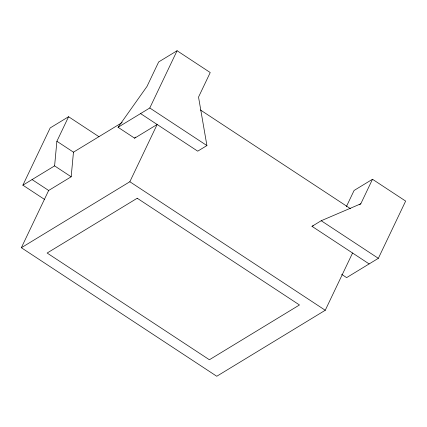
<?xml version="1.0" encoding="UTF-8"?>
<svg xmlns="http://www.w3.org/2000/svg" width="427" height="427" viewBox="0 0 427 427"><rect width="100%" height="100%" fill="white"/><g stroke="black" fill="none" stroke-linecap="round" stroke-linejoin="round"><path stroke-width="0.64" d="M44.509 199.409L22.877 185.179L54.603 165.879L56.887 141.268L68.587 116.731L98.979 136.72M352.563 253.019L325.257 310.269L216.761 376.262L21.35 247.729L48.657 190.479L71.176 176.783L73.465 152.172L122.191 122.533M22.877 185.179L50.183 127.929L68.587 116.731M21.35 247.729L129.845 181.737L157.152 124.487L134.628 138.188L118.055 127.283L149.781 107.988L177.082 50.738L210.239 72.547L198.534 97.078L206.919 145.57L197.717 151.169L140.574 113.587M346.382 206.625L354.09 190.469L372.499 179.271L405.65 201.08L378.343 258.324L346.617 277.625L341.643 274.353M359.171 204.795L360.794 203.807L372.499 179.271M118.055 127.283L146.973 86.473L158.679 61.936L177.082 50.738M134.628 138.188L135.402 137.099M369.141 263.923L311.998 226.337L321.205 220.738L360.794 203.807M311.998 226.337L313.215 225.819M200.444 109.99L350.476 208.675M149.781 107.988L206.919 145.57M321.205 220.738L378.343 258.324M129.845 181.737L325.257 310.269M56.887 141.268L73.465 152.172M54.603 165.879L71.176 176.783M32.078 179.58L48.657 190.479M137.222 198.24L47.13 253.035L209.39 359.758L299.476 304.963L137.222 198.24"/></g></svg>
